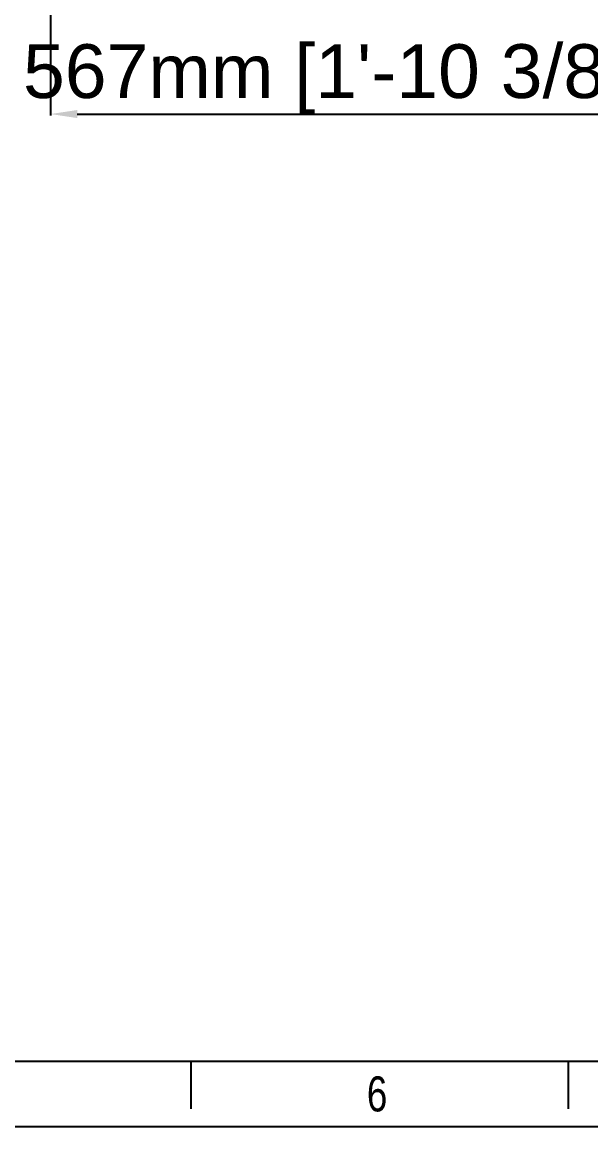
# Model space of a CAD drawing. Header units: millimetres. Extents: x 562 to 17351, y 2396 to 6995.
# Drawn here: x 5208 to 5631, y 2397 to 3218 of the extents above; entities that cross this region are included whole.
import ezdxf

# ---------------------------------------------------------------- set-up
doc = ezdxf.new("R2010")
doc.units = ezdxf.units.MM
doc.styles.add('CKSTANDARD', font='arial.ttf')
doc.styles.add('Roamns', font='romans.shx')
doc.styles.get("Standard").update_dxf_attribs({"font": 'arial.ttf'})
doc.dimstyles.new('缩小5倍', dxfattribs={"dimtxt": 40, "dimasz": 20, "dimexe": 1, "dimexo": 0.2, "dimgap": 0, "dimtad": 1, "dimtoh": 1, "dimdec": 1, "dimzin": 9, "dimdsep": 46, "dimtxsty": 'Standard', "dimblk": '_FILLED', "dimcen": 0.2, "dimclrd": 256, "dimclre": 256, "dimclrt": 256, "dimadec": 1, "dimazin": 2, "dimtfac": 1, "dimtdec": 1, "dimtofl": 0, "dimtmove": 0, "dimatfit": 3, "dimldrblk": '_FILLED', "dimfxl": 1, "dimtolj": 1, "dimtzin": 0, "dimarcsym": 0})

# ---------------------------------------------------------------- blocks, each defined once
blk = doc.blocks.new('standard template')
for p, q in [((456.3, 5254.1), (37408.8, 5254.1)), ((15760.9, 4851.4), (15760.9, 5254.1)), ((18932.5, 4851.4), (18932.5, 5254.1))]:
    blk.add_line(p, q)
blk.add_lwpolyline([(37962.6, 4700.3), (-97.5, 4700.3), (-97.5, 30879.2), (37962.6, 30879.2)], close=True)
at = {"style": 'CKSTANDARD', "width": 0.75}
blk.add_text('6', height=294.8, dxfattribs=at).set_placement((17237.4, 4830.4))
at = {"style": 'Roamns'}
for tag, p in [('PAGE_NAME', (27466, 7593.7)), ('PROJECT_NAME', (27466, 6883.9)), ('DRAWN_NAME', (27466, 6174.1)), ('VERSION', (34241, 6174.1)), ('SELECT_DATA', (27466, 5464.4)), ('PAGE_NUMBER', (34241, 5464.4))]:
    blk.add_attdef(tag, p, '', height=284.5, dxfattribs=at)
blk = doc.blocks.new('_FILLED')
at = {"color": 0, "linetype": 'ByBlock'}
blk.add_solid([(0, 0), (-1, 0.15), (-1, -0.15)], dxfattribs=at)
blk = doc.blocks.new('*D44')
at = {"lineweight": -2, "transparency": 16777216}
for p, q in [((5229.06, 3258.63), (5229.06, 3149)), ((5796.06, 3258.63), (5796.06, 3149)), ((5249.06, 3150), (5776.06, 3150))]:
    blk.add_line(p, q, dxfattribs=at)
at = {"layer": 'Defpoints', "color": 0, "transparency": 16777216}
for p in [(5229.06, 3258.83), (5796.06, 3258.83), (5796.06, 3150)]:
    blk.add_point(p, dxfattribs=at)
at = {"lineweight": -2, "transparency": 16777216, "xscale": 20, "yscale": 20, "zscale": 20, "rotation": 180}
blk.add_blockref('_FILLED', (5229.06, 3150), dxfattribs=at)
at = {"lineweight": -2, "transparency": 16777216, "xscale": 20, "yscale": 20, "zscale": 20}
blk.add_blockref('_FILLED', (5796.06, 3150), dxfattribs=at)
at = {"lineweight": -3, "transparency": 16777216, "insert": (5512.56, 3175.89), "char_height": 40, "attachment_point": 5}
blk.add_mtext('\\A1;567mm [1\'-10 3/8"]%%P0.15', dxfattribs=at)

msp = doc.modelspace()

# ---------------------------------------------------------------- block references
at = {"lineweight": -3, "transparency": 33554595, "xscale": 0.0885002660397285, "yscale": 0.0885002660397285, "zscale": 0.0885002660397285}
msp.add_blockref('standard template', (3938.931, 1980.689), dxfattribs=at)

# ---------------------------------------------------------------- dimensions: what is measured, and where the dimension line sits
at = {"color": 1, "lineweight": -3}
dim = msp.add_linear_dim(base=(5796.06, 3149.999), p1=(5229.06, 3258.834), p2=(5796.06, 3258.834), text='<>%%P0.15', dimstyle='缩小5倍', override={"dimpost": 'mm'}, dxfattribs=at)
dim.commit()
dim.dimension.update_dxf_attribs({"geometry": '*D44', "text_midpoint": (5512.56, 3149.999), "dimtype": 160})

doc.saveas('drawing.dxf')
